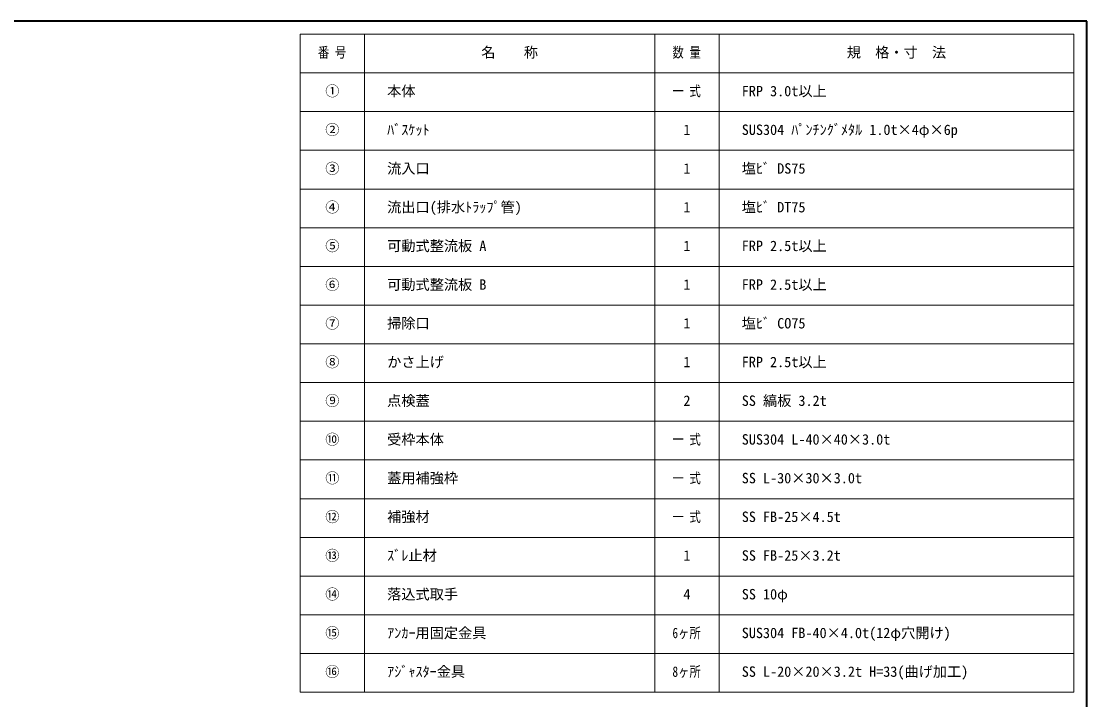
# Model space of a CAD drawing. Units: millimetres at full size, sheet at 1:8; details may follow other scales. Extents: x -1694 to 1546, y -1136 to 1112.
# Drawn here: x -107 to 1546, y 60 to 1112 of the extents above; entities that cross this region are included whole.
import ezdxf
from ezdxf.enums import TextEntityAlignment as Align

# ---------------------------------------------------------------- set-up
doc = ezdxf.new("R2010")
doc.units = ezdxf.units.MM
doc.header["$LTSCALE"] = 8
doc.layers.add('0-0_ﾚｲﾔ1', color=4, linetype='Continuous', lineweight=9)
doc.styles.add('ＭＳ ゴシック', font='')
doc.styles.get('ＭＳ ゴシック').set_extended_font_data('MS Gothic')

msp = doc.modelspace()

# ---------------------------------------------------------------- linework, layer by layer
at = {"layer": '0-0_ﾚｲﾔ1', "color": 1, "lineweight": 40}
for p, q in [((1545.792, 1111.869), (-1694.208, 1111.869)), ((1545.792, -1136.131), (1545.792, 1111.869))]:
    msp.add_line(p, q, dxfattribs=at)
at = {"layer": '0-0_ﾚｲﾔ1', "color": 3, "lineweight": 18}
for p, q in [((1525.792, 1091.869), (325.792, 1091.869)), ((325.792, 71.869), (325.792, 1091.869)), ((425.792, 71.869), (425.792, 1091.869)), ((875.792, 71.869), (875.792, 1091.869)), ((975.792, 71.869), (975.792, 1091.869)), ((1525.792, 71.869), (1525.792, 1091.869)), ((1525.792, 1031.869), (325.792, 1031.869)), ((1525.792, 971.869), (325.792, 971.869)), ((1525.792, 911.869), (325.792, 911.869)), ((1525.792, 851.869), (325.792, 851.869)), ((1525.792, 791.869), (325.792, 791.869)), ((1525.792, 731.869), (325.792, 731.869)), ((1525.792, 671.869), (325.792, 671.869)), ((1525.792, 611.869), (325.792, 611.869)), ((1525.792, 551.869), (325.792, 551.869)), ((1525.792, 491.869), (325.792, 491.869)), ((1525.792, 431.869), (325.792, 431.869)), ((1525.792, 371.869), (325.792, 371.869)), ((1525.792, 311.869), (325.792, 311.869)), ((1525.792, 251.869), (325.792, 251.869)), ((1525.792, 191.869), (325.792, 191.869)), ((1525.792, 131.869), (325.792, 131.869)), ((1525.792, 71.869), (325.792, 71.869))]:
    msp.add_line(p, q, dxfattribs=at)

# ---------------------------------------------------------------- texts
at = {"layer": '0-0_ﾚｲﾔ1', "color": 7, "style": 'ＭＳ ゴシック'}
for s, p in [('名\u3000\u3000称', (606.792, 1050.869)), ('規\u3000格・寸\u3000法', (1173.792, 1050.869)), ('①', (364.792, 990.869)), ('本体', (460.792, 990.869)), ('FRP 3.0t以上', (1010.792, 990.869)), ('②', (364.792, 930.869)), ('ﾊﾞｽｹｯﾄ', (460.792, 930.869)), ('1', (920.292, 930.869)), ('SUS304 ﾊﾟﾝﾁﾝｸﾞﾒﾀﾙ 1.0t×4φ×6p', (1010.792, 930.869)), ('③', (364.792, 870.869)), ('流入口', (460.792, 870.869)), ('塩ﾋﾞ DS75', (1010.792, 870.869)), ('1', (920.292, 870.869)), ('④', (364.792, 810.869)), ('流出口(排水ﾄﾗｯﾌﾟ管)', (460.792, 810.869)), ('1', (920.292, 810.869)), ('塩ﾋﾞ DT75', (1010.792, 810.869)), ('⑤', (364.792, 750.869)), ('可動式整流板 A', (460.792, 750.869)), ('1', (920.292, 750.869)), ('FRP 2.5t以上', (1010.792, 750.869)), ('⑥', (364.792, 690.869)), ('可動式整流板 B', (460.792, 690.869)), ('1', (920.292, 690.869)), ('FRP 2.5t以上', (1010.792, 690.869)), ('⑦', (364.792, 630.869)), ('掃除口', (460.792, 630.869)), ('1', (920.292, 630.869)), ('塩ﾋﾞ CO75', (1010.792, 630.869)), ('⑧', (364.792, 570.869)), ('かさ上げ', (460.792, 570.869)), ('1', (920.292, 570.869)), ('FRP 2.5t以上', (1010.792, 570.869)), ('⑨', (364.792, 510.869)), ('点検蓋', (460.792, 510.869)), ('2', (920.292, 510.869)), ('SS 縞板 3.2t', (1010.792, 510.869)), ('⑩', (364.792, 450.869)), ('受枠本体', (460.792, 450.869)), ('SUS304 L-40×40×3.0t', (1010.792, 450.869)), ('⑪', (364.792, 390.869)), ('蓋用補強枠', (460.792, 390.869)), ('SS L-30×30×3.0t', (1010.792, 390.869)), ('⑫', (364.792, 330.869)), ('補強材', (460.792, 330.869)), ('SS FB-25×4.5t', (1010.792, 330.869)), ('⑬', (364.792, 270.869)), ('ｽﾞﾚ止材', (460.792, 270.869)), ('1', (920.292, 270.869)), ('SS FB-25×3.2t', (1010.792, 270.869)), ('⑭', (364.792, 210.869)), ('落込式取手', (460.792, 210.869)), ('4', (920.292, 210.869)), ('SS 10φ', (1010.792, 210.869)), ('⑮', (364.792, 150.869)), ('ｱﾝｶｰ用固定金具', (460.792, 150.869)), ('SUS304 FB-40×4.0t(12φ穴開け)', (1010.792, 150.869)), ('⑯', (364.792, 90.869)), ('ｱｼﾞｬｽﾀｰ金具', (460.792, 90.869)), ('SS L-20×20×3.2t H=33(曲げ加工)', (1010.792, 90.869))]:
    msp.add_text(s, height=16.13, dxfattribs=at).set_placement(p, align=Align.BOTTOM_LEFT)
at = {"layer": '0-0_ﾚｲﾔ1', "color": 7, "style": 'ＭＳ ゴシック', "width": 0.8}
for s, p in [('数 量', (903.292, 1050.869)), ('番 号', (353.292, 1050.869)), ('一 式', (903.292, 990.869)), ('一 式', (903.292, 450.869)), ('一 式', (903.292, 390.869)), ('一 式', (903.292, 330.869)), ('6ヶ所', (903.292, 150.869)), ('8ヶ所', (903.292, 90.869))]:
    msp.add_text(s, height=16.13, dxfattribs=at).set_placement(p, align=Align.BOTTOM_LEFT)

doc.saveas('drawing.dxf')
